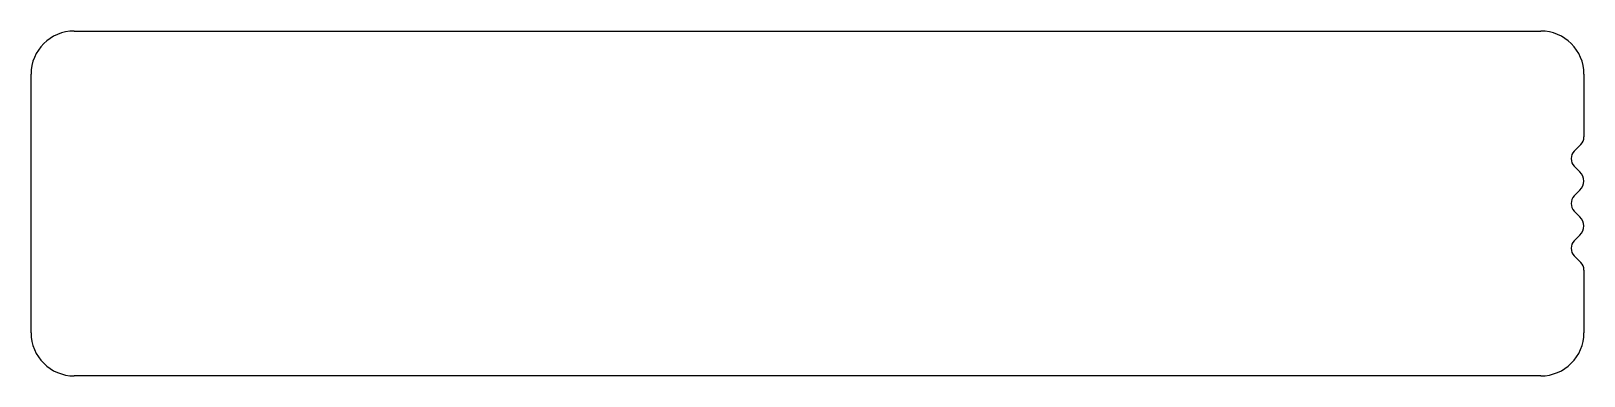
# Model space of a CAD drawing. Extents: x 2267.1 to 2303.1, y 2307.3 to 2315.3.
import ezdxf

# ---------------------------------------------------------------- set-up
doc = ezdxf.new("R2010")
doc.units = 0
doc.layers.get('0').update_dxf_attribs({"linetype": 'CONTINUOUS'})

msp = doc.modelspace()

# ---------------------------------------------------------------- linework, layer by layer
for p, q in [((2268.106, 2315.315), (2302.106, 2315.315)), ((2267.106, 2308.315), (2267.106, 2314.315)), ((2303.106, 2314.315), (2303.106, 2312.858)), ((2303.033, 2312.681), (2302.883, 2312.531)), ((2302.883, 2312.178), (2303.014, 2312.047)), ((2303.014, 2311.622), (2302.883, 2311.491)), ((2302.883, 2311.138), (2303.014, 2311.007)), ((2303.014, 2310.582), (2302.883, 2310.451)), ((2302.883, 2310.098), (2303.033, 2309.948)), ((2303.106, 2309.771), (2303.106, 2308.315)), ((2302.106, 2307.315), (2268.106, 2307.315))]:
    msp.add_line(p, q)
for centre, radius, start, end in [((2268.106, 2314.315), 1, 90, 180), ((2302.106, 2314.315), 1, 0, 90), ((2302.856, 2312.858), 0.25, 315, 360), ((2303.06, 2312.355), 0.25, 135, 225), ((2302.802, 2311.835), 0.3, 315, 45), ((2303.06, 2311.315), 0.25, 135, 225), ((2302.802, 2310.795), 0.3, 315, 45), ((2303.06, 2310.275), 0.25, 135, 225), ((2302.856, 2309.771), 0.25, 0, 45), ((2268.106, 2308.315), 1, 180, 270), ((2302.106, 2308.315), 1, 270, 0)]:
    msp.add_arc(centre, radius, start, end)

doc.saveas('drawing.dxf')
